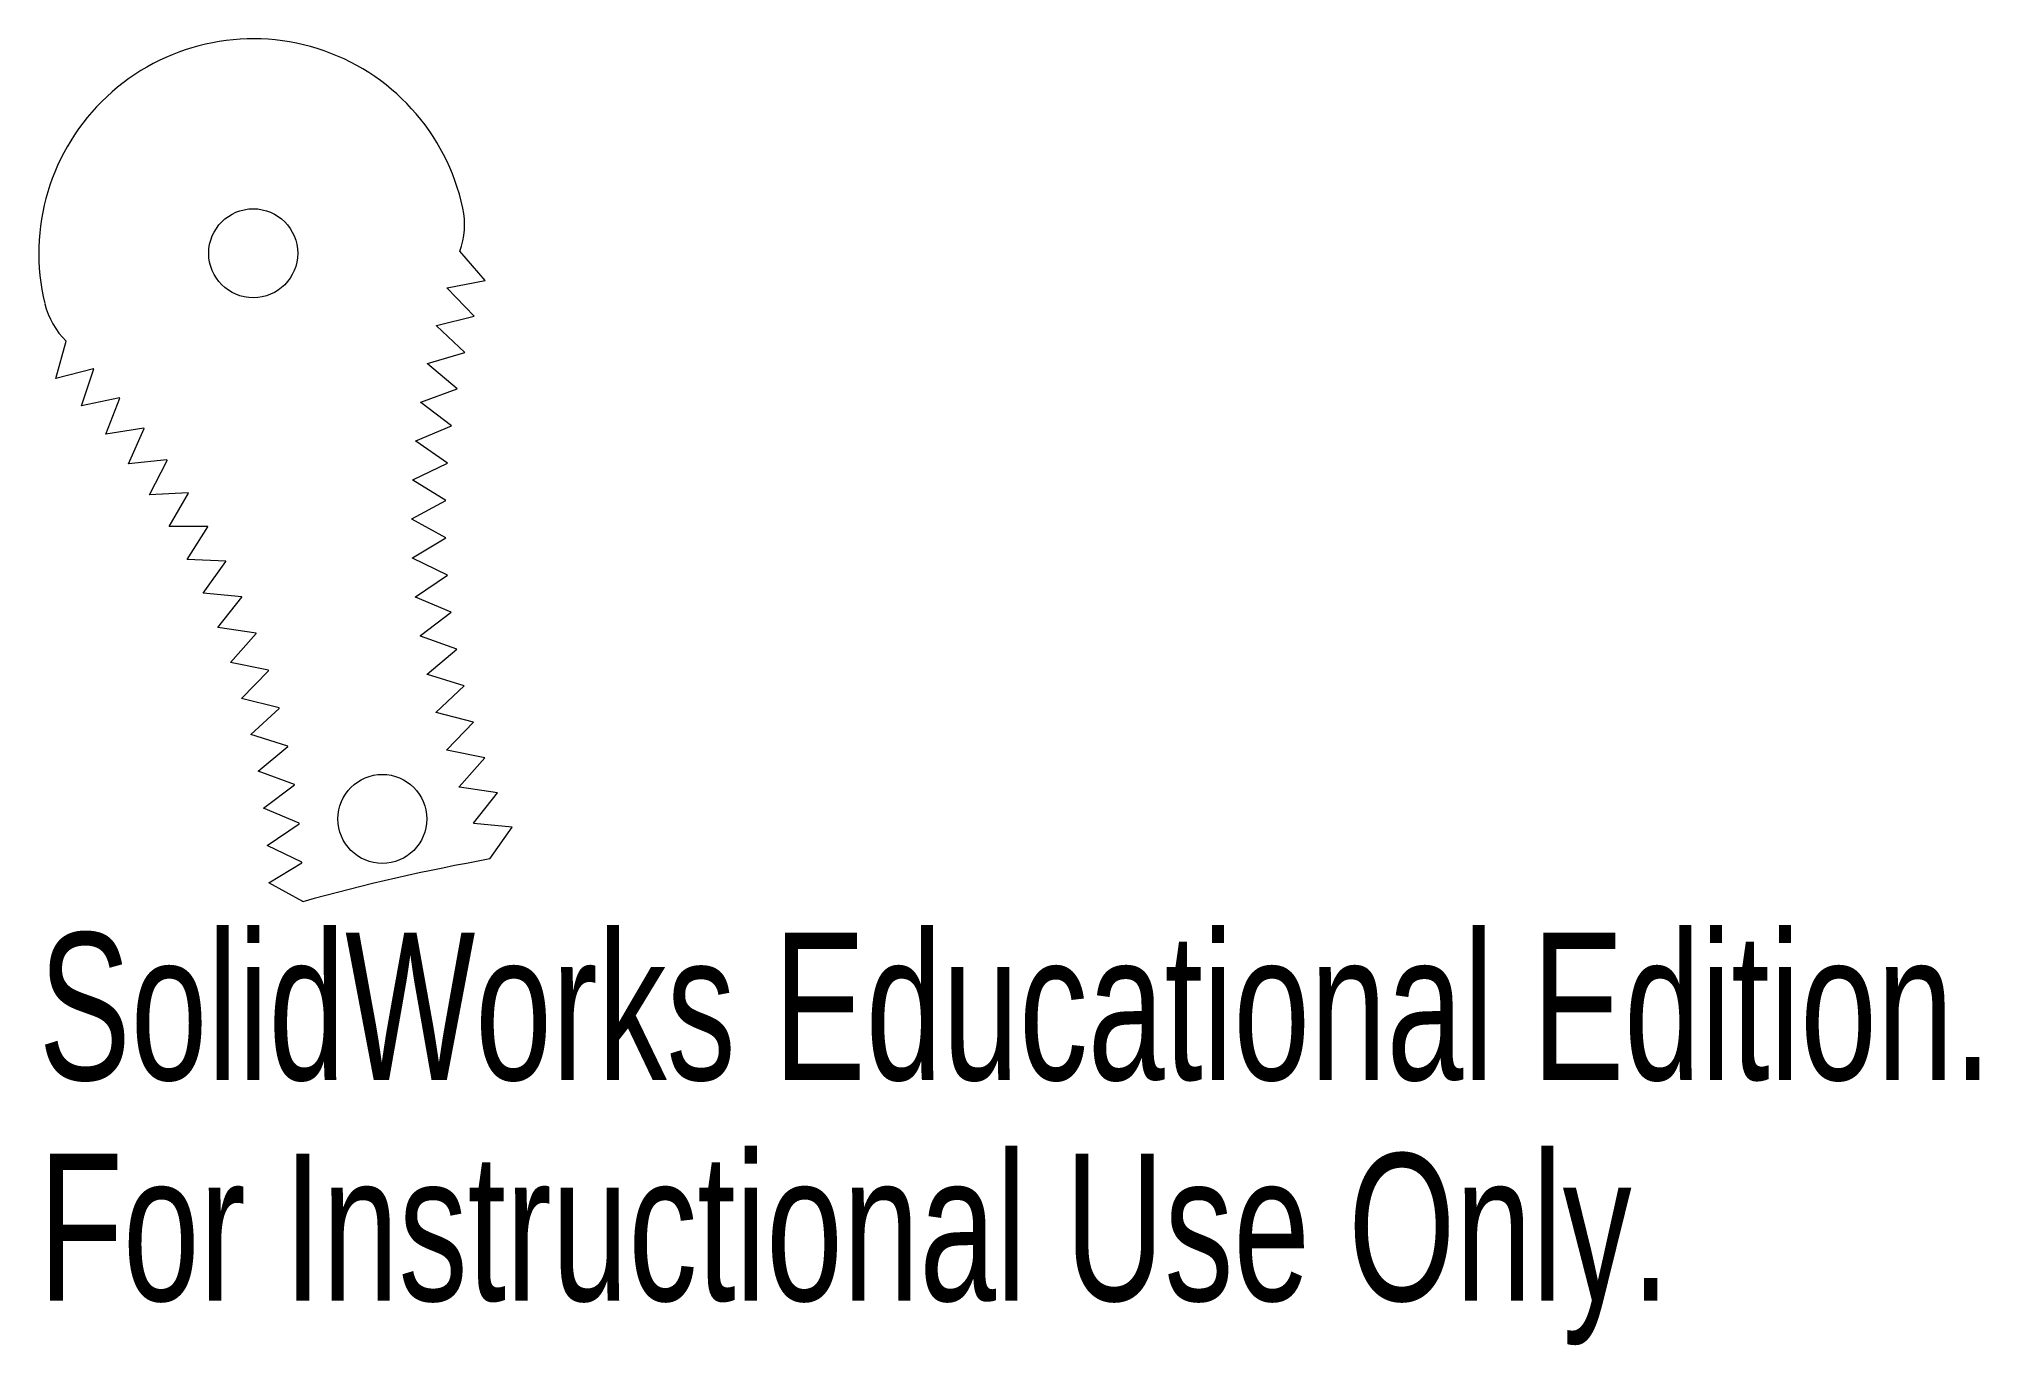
# Model space of a CAD drawing. Header units: inches. Extents: x -1.06 to 1.45, y 2.03 to 3.72.
import ezdxf

# ---------------------------------------------------------------- set-up
doc = ezdxf.new("R2010")
doc.units = ezdxf.units.IN
doc.header["$MEASUREMENT"] = 0
doc.styles.add('SLDTEXTSTYLE0', font='TXT', dxfattribs={"width": 0.7})

msp = doc.modelspace()

# ---------------------------------------------------------------- linework, layer by layer
at = {"color": 7, "linetype": 'Continuous', "lineweight": 15}
for p, q in [((-0.4852, 3.4049), (-0.5181, 3.4426)), ((-0.4997, 3.3588), (-0.5345, 3.3948)), ((-0.5343, 3.3953), (-0.4852, 3.4049)), ((-0.5118, 3.312), (-0.5484, 3.3462)), ((-0.5482, 3.3467), (-0.4997, 3.3588)), ((-1.0402, 3.2782), (-1.0269, 3.3265)), ((-0.5597, 3.2975), (-0.5118, 3.312)), ((-0.9918, 3.2908), (-1.0402, 3.2782)), ((-1.0071, 3.243), (-0.9914, 3.2905)), ((-0.5216, 3.2647), (-0.5598, 3.297)), ((-0.5686, 3.2478), (-0.5216, 3.2647)), ((-0.9581, 3.2531), (-1.0071, 3.243)), ((-0.9759, 3.2061), (-0.9578, 3.2527)), ((-0.5289, 3.217), (-0.5687, 3.2473)), ((-0.9265, 3.2138), (-0.9759, 3.2061)), ((-0.9466, 3.1677), (-0.9262, 3.2134)), ((-0.5751, 3.1977), (-0.5289, 3.217)), ((-0.5339, 3.1689), (-0.5751, 3.1972)), ((-0.8968, 3.1729), (-0.9466, 3.1677)), ((-0.9192, 3.1279), (-0.8965, 3.1724)), ((-0.579, 3.1473), (-0.5339, 3.1689)), ((-0.5364, 3.1207), (-0.579, 3.1468)), ((-0.8693, 3.1305), (-0.9192, 3.1279)), ((-0.8939, 3.0867), (-0.869, 3.1301)), ((-0.5803, 3.0968), (-0.5364, 3.1207)), ((-0.8439, 3.0868), (-0.8939, 3.0867)), ((-0.8708, 3.0443), (-0.8437, 3.0864)), ((-0.5364, 3.0723), (-0.5803, 3.0963)), ((-0.5791, 3.0463), (-0.5364, 3.0723)), ((-0.8208, 3.0419), (-0.8708, 3.0443)), ((-0.8497, 3.0008), (-0.8206, 3.0415)), ((-0.534, 3.0241), (-0.5791, 3.0458)), ((-0.5753, 2.9959), (-0.534, 3.0241)), ((-0.8, 2.9959), (-0.8497, 3.0008)), ((-0.831, 2.9563), (-0.7998, 2.9954)), ((-0.5292, 2.976), (-0.5753, 2.9954)), ((-0.5691, 2.9458), (-0.5292, 2.976)), ((-0.7815, 2.9489), (-0.831, 2.9563)), ((-0.8144, 2.9109), (-0.7813, 2.9484)), ((-0.522, 2.9282), (-0.569, 2.9453)), ((-0.7654, 2.901), (-0.8144, 2.9109)), ((-0.5602, 2.8961), (-0.522, 2.9282)), ((-0.8002, 2.8647), (-0.7653, 2.9005)), ((-0.5123, 2.8809), (-0.5601, 2.8956)), ((-0.7518, 2.8523), (-0.8002, 2.8647)), ((-0.5489, 2.8468), (-0.5123, 2.8809)), ((-0.7884, 2.8179), (-0.7517, 2.8518)), ((-0.5003, 2.8341), (-0.5488, 2.8463)), ((-0.7406, 2.8031), (-0.7884, 2.8179)), ((-0.5351, 2.7982), (-0.5003, 2.8341)), ((-0.7789, 2.7705), (-0.7405, 2.8026)), ((-0.4859, 2.788), (-0.535, 2.7977)), ((-0.5189, 2.7504), (-0.4859, 2.788)), ((-0.732, 2.7533), (-0.7789, 2.7705)), ((-0.7718, 2.7227), (-0.7319, 2.7528)), ((-0.4693, 2.7426), (-0.5187, 2.7499)), ((-0.5003, 2.7034), (-0.4693, 2.7426)), ((-0.7258, 2.7032), (-0.7718, 2.7227)), ((-0.7672, 2.6746), (-0.7258, 2.7026)), ((-0.4503, 2.6982), (-0.5001, 2.703)), ((-0.4793, 2.6575), (-0.4503, 2.6982)), ((-0.7222, 2.6528), (-0.7672, 2.6746)), ((-0.765, 2.6264), (-0.7222, 2.6523)), ((-0.7212, 2.6023), (-0.765, 2.6264))]:
    msp.add_line(p, q, dxfattribs=at)
at = {"color": 7, "linetype": 'Continuous', "lineweight": 15, "flags": 128}
for points in [[(-0.5345, 3.3948), (-0.5344, 3.3948), (-0.5344, 3.3949), (-0.5344, 3.395), (-0.5344, 3.395), (-0.5344, 3.3951), (-0.5343, 3.3951), (-0.5343, 3.3952), (-0.5343, 3.3953)], [(-0.5484, 3.3462), (-0.5483, 3.3463), (-0.5483, 3.3463), (-0.5483, 3.3464), (-0.5483, 3.3465), (-0.5483, 3.3465), (-0.5483, 3.3466), (-0.5482, 3.3466), (-0.5482, 3.3467)], [(-0.9914, 3.2905), (-0.9915, 3.2905), (-0.9915, 3.2906), (-0.9915, 3.2906), (-0.9916, 3.2907), (-0.9916, 3.2907), (-0.9917, 3.2908), (-0.9917, 3.2908), (-0.9918, 3.2908)], [(-0.5598, 3.297), (-0.5598, 3.2971), (-0.5598, 3.2971), (-0.5597, 3.2972), (-0.5597, 3.2972), (-0.5597, 3.2973), (-0.5597, 3.2974), (-0.5597, 3.2974), (-0.5597, 3.2975)], [(-0.9578, 3.2527), (-0.9579, 3.2528), (-0.9579, 3.2528), (-0.9579, 3.2529), (-0.958, 3.2529), (-0.958, 3.253), (-0.9581, 3.253), (-0.9581, 3.2531), (-0.9581, 3.2531)], [(-0.5687, 3.2473), (-0.5687, 3.2473), (-0.5687, 3.2474), (-0.5687, 3.2475), (-0.5687, 3.2475), (-0.5687, 3.2476), (-0.5687, 3.2477), (-0.5686, 3.2477), (-0.5686, 3.2478)], [(-0.9262, 3.2134), (-0.9262, 3.2134), (-0.9262, 3.2135), (-0.9263, 3.2135), (-0.9263, 3.2136), (-0.9264, 3.2136), (-0.9264, 3.2137), (-0.9264, 3.2137), (-0.9265, 3.2138)], [(-0.5751, 3.1972), (-0.5751, 3.1972), (-0.5751, 3.1973), (-0.5751, 3.1974), (-0.5751, 3.1974), (-0.5751, 3.1975), (-0.5751, 3.1975), (-0.5751, 3.1976), (-0.5751, 3.1977)], [(-0.8965, 3.1724), (-0.8966, 3.1725), (-0.8966, 3.1726), (-0.8967, 3.1726), (-0.8967, 3.1727), (-0.8967, 3.1727), (-0.8968, 3.1728), (-0.8968, 3.1728), (-0.8968, 3.1729)], [(-0.579, 3.1468), (-0.579, 3.1469), (-0.579, 3.1469), (-0.579, 3.147), (-0.579, 3.1471), (-0.579, 3.1471), (-0.579, 3.1472), (-0.579, 3.1472), (-0.579, 3.1473)], [(-0.869, 3.1301), (-0.8691, 3.1301), (-0.8691, 3.1302), (-0.8691, 3.1302), (-0.8692, 3.1303), (-0.8692, 3.1304), (-0.8692, 3.1304), (-0.8693, 3.1305), (-0.8693, 3.1305)], [(-0.8437, 3.0864), (-0.8437, 3.0864), (-0.8438, 3.0865), (-0.8438, 3.0865), (-0.8438, 3.0866), (-0.8438, 3.0867), (-0.8439, 3.0867), (-0.8439, 3.0868), (-0.8439, 3.0868)], [(-0.5803, 3.0963), (-0.5803, 3.0964), (-0.5803, 3.0964), (-0.5803, 3.0965), (-0.5803, 3.0966), (-0.5803, 3.0966), (-0.5803, 3.0967), (-0.5803, 3.0967), (-0.5803, 3.0968)], [(-0.8206, 3.0415), (-0.8206, 3.0415), (-0.8206, 3.0416), (-0.8207, 3.0416), (-0.8207, 3.0417), (-0.8207, 3.0417), (-0.8208, 3.0418), (-0.8208, 3.0419), (-0.8208, 3.0419)], [(-0.5791, 3.0458), (-0.5791, 3.0459), (-0.5791, 3.0459), (-0.5791, 3.046), (-0.5791, 3.046), (-0.5791, 3.0461), (-0.5791, 3.0462), (-0.5791, 3.0462), (-0.5791, 3.0463)], [(-0.7998, 2.9954), (-0.7998, 2.9955), (-0.7998, 2.9955), (-0.7999, 2.9956), (-0.7999, 2.9957), (-0.7999, 2.9957), (-0.7999, 2.9958), (-0.8, 2.9958), (-0.8, 2.9959)], [(-0.5753, 2.9954), (-0.5753, 2.9955), (-0.5753, 2.9955), (-0.5753, 2.9956), (-0.5753, 2.9957), (-0.5753, 2.9957), (-0.5753, 2.9958), (-0.5753, 2.9959), (-0.5753, 2.9959)], [(-0.7813, 2.9484), (-0.7814, 2.9484), (-0.7814, 2.9485), (-0.7814, 2.9486), (-0.7814, 2.9486), (-0.7814, 2.9487), (-0.7815, 2.9488), (-0.7815, 2.9488), (-0.7815, 2.9489)], [(-0.569, 2.9453), (-0.569, 2.9454), (-0.569, 2.9454), (-0.569, 2.9455), (-0.569, 2.9456), (-0.569, 2.9456), (-0.569, 2.9457), (-0.569, 2.9457), (-0.5691, 2.9458)], [(-0.7653, 2.9005), (-0.7653, 2.9006), (-0.7653, 2.9006), (-0.7653, 2.9007), (-0.7654, 2.9007), (-0.7654, 2.9008), (-0.7654, 2.9009), (-0.7654, 2.9009), (-0.7654, 2.901)], [(-0.5601, 2.8956), (-0.5601, 2.8956), (-0.5602, 2.8957), (-0.5602, 2.8957), (-0.5602, 2.8958), (-0.5602, 2.8959), (-0.5602, 2.8959), (-0.5602, 2.896), (-0.5602, 2.8961)], [(-0.7517, 2.8518), (-0.7517, 2.8519), (-0.7517, 2.852), (-0.7517, 2.852), (-0.7517, 2.8521), (-0.7518, 2.8522), (-0.7518, 2.8522), (-0.7518, 2.8523), (-0.7518, 2.8523)], [(-0.5488, 2.8463), (-0.5488, 2.8464), (-0.5488, 2.8465), (-0.5488, 2.8465), (-0.5489, 2.8466), (-0.5489, 2.8466), (-0.5489, 2.8467), (-0.5489, 2.8468), (-0.5489, 2.8468)], [(-0.7405, 2.8026), (-0.7405, 2.8026), (-0.7406, 2.8027), (-0.7406, 2.8028), (-0.7406, 2.8028), (-0.7406, 2.8029), (-0.7406, 2.8029), (-0.7406, 2.803), (-0.7406, 2.8031)], [(-0.535, 2.7977), (-0.535, 2.7978), (-0.535, 2.7979), (-0.535, 2.7979), (-0.5351, 2.798), (-0.5351, 2.798), (-0.5351, 2.7981), (-0.5351, 2.7982), (-0.5351, 2.7982)], [(-0.7319, 2.7528), (-0.7319, 2.7529), (-0.7319, 2.7529), (-0.7319, 2.753), (-0.7319, 2.753), (-0.7319, 2.7531), (-0.732, 2.7532), (-0.732, 2.7532), (-0.732, 2.7533)], [(-0.5187, 2.7499), (-0.5187, 2.75), (-0.5188, 2.75), (-0.5188, 2.7501), (-0.5188, 2.7501), (-0.5188, 2.7502), (-0.5189, 2.7503), (-0.5189, 2.7503), (-0.5189, 2.7504)], [(-0.7258, 2.7026), (-0.7258, 2.7027), (-0.7258, 2.7028), (-0.7258, 2.7028), (-0.7258, 2.7029), (-0.7258, 2.703), (-0.7258, 2.703), (-0.7258, 2.7031), (-0.7258, 2.7032)], [(-0.5001, 2.703), (-0.5001, 2.703), (-0.5001, 2.7031), (-0.5002, 2.7031), (-0.5002, 2.7032), (-0.5002, 2.7033), (-0.5002, 2.7033), (-0.5003, 2.7034), (-0.5003, 2.7034)], [(-0.7222, 2.6523), (-0.7222, 2.6523), (-0.7222, 2.6524), (-0.7222, 2.6525), (-0.7222, 2.6525), (-0.7222, 2.6526), (-0.7222, 2.6526), (-0.7222, 2.6527), (-0.7222, 2.6528)], [(-0.4792, 2.6571), (-0.4792, 2.6572), (-0.4792, 2.6572), (-0.4792, 2.6573), (-0.4792, 2.6573), (-0.4793, 2.6573), (-0.4793, 2.6574), (-0.4793, 2.6574), (-0.4793, 2.6575)], [(-0.7212, 2.6019), (-0.7212, 2.6019), (-0.7212, 2.602), (-0.7212, 2.602), (-0.7212, 2.6021), (-0.7212, 2.6021), (-0.7212, 2.6022), (-0.7212, 2.6022), (-0.7212, 2.6023)]]:
    msp.add_lwpolyline(points, dxfattribs=at)
at = {"color": 7, "linetype": 'Continuous', "lineweight": 15}
for centre in [(-0.7852, 3.4401), (-0.6183, 2.7089)]:
    msp.add_circle(centre, 0.0575, dxfattribs=at)
for centre, radius, start, end in [((-0.7852, 3.4401), 0.2772, 12.1237, 193.5906), ((-0.6119, 3.4773), 0.1, 339.6865, 12.1237), ((-0.9574, 3.3984), 0.1, 193.5906, 226.0278), ((0, 0), 2.7, 100.2221, 105.4922)]:
    msp.add_arc(centre, radius, start, end, dxfattribs=at)

# ---------------------------------------------------------------- texts
at = {"color": 7, "linetype": 'Continuous', "char_height": 0.1903, "attachment_point": 1, "style": 'SLDTEXTSTYLE0'}
for s, insert in [('SolidWorks Educational Edition.', (-1.0624, 2.5618)), ('For Instructional Use Only.', (-1.0624, 2.2763))]:
    msp.add_mtext(s, dxfattribs=dict(at, insert=insert))

doc.saveas('drawing.dxf')
